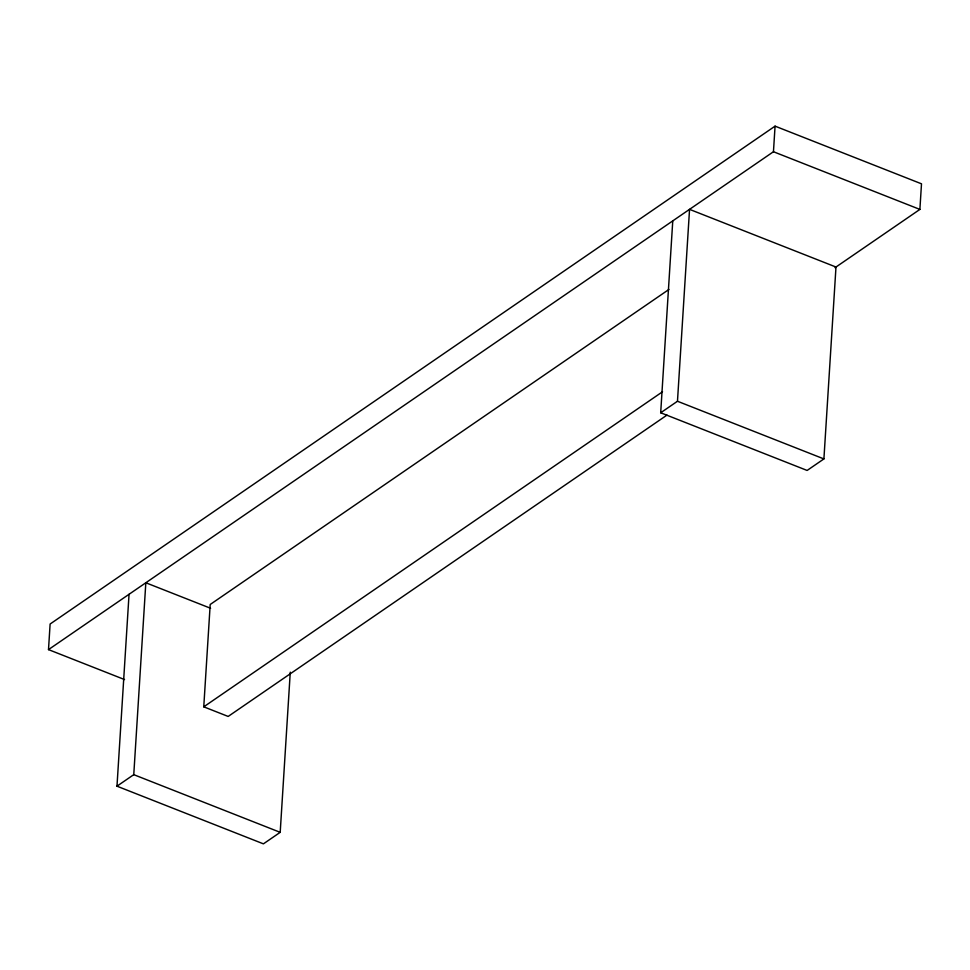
<?xml version="1.0" encoding="UTF-8"?>
<svg xmlns="http://www.w3.org/2000/svg" width="970" height="970" viewBox="0 0 970 970"><rect width="100%" height="100%" fill="white"/><g stroke="black" fill="none" stroke-linecap="round" stroke-linejoin="round"><path stroke-width="1.45" d="M124.536 679.558L48.5 649.609L50.113 624.025L775.066 126.148L921.5 183.815L919.887 209.411L835.037 267.671M290.272 672.161L280.197 832.333L263.416 843.851L116.982 786.185L129.046 594.283M116.982 786.185L133.763 774.654L145.827 582.764L210.599 608.275M666.984 415.087L228.168 716.442L203.761 706.827L210.199 604.492L668.961 289.436M660.691 412.771L677.472 401.253L689.549 209.362L835.982 267.029L823.906 458.919L807.125 470.45L660.691 412.771L672.768 220.881M48.5 649.609L773.454 151.732L775.066 126.148M203.761 706.827L662.522 391.771M773.454 151.732L919.887 209.411M677.472 401.253L823.906 458.919M133.763 774.654L280.197 832.333"/></g></svg>
